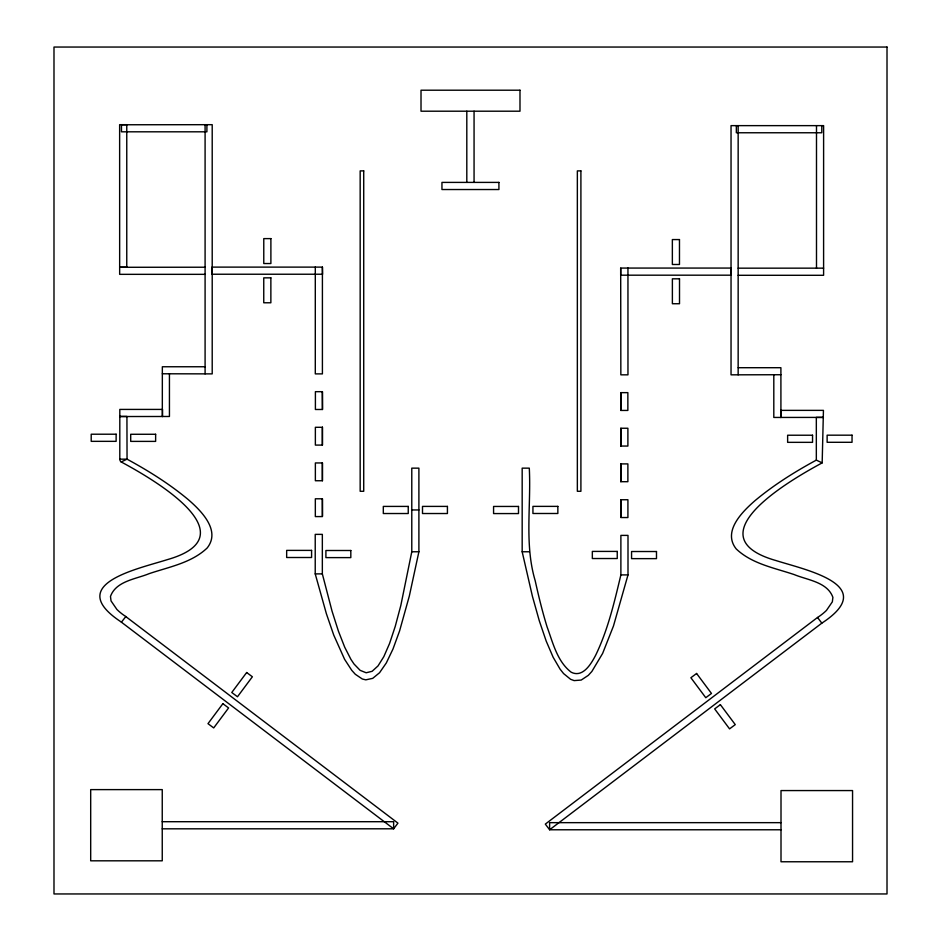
<?xml version="1.0" encoding="UTF-8"?>
<svg xmlns="http://www.w3.org/2000/svg" width="941" height="941" viewBox="0 0 941 941"><rect width="100%" height="100%" fill="white"/><g stroke="black" fill="none" stroke-linecap="round" stroke-linejoin="round"><path stroke-width="1.41" d="M162.24 821.705L162.252 789.617L90.689 789.617L90.689 860.815L162.252 860.815L162.24 821.705L393.632 821.705L393.632 828.798L162.24 828.821M781.006 829.774L781.006 861.768L852.558 861.768L852.558 790.569L781.006 790.569L781.006 829.774L549.615 829.774L821.834 623.154C879.576 585.302 807.096 570.364 775.996 560.565C692.482 536.688 789.864 480.251 822.175 462.878L823.434 410.37L780.712 410.37L780.712 417.486M620.801 517.185L620.848 499.742L627.918 499.742L627.918 517.55L620.848 517.55L620.848 499.742M620.778 446.058L620.848 428.249L627.894 428.249L627.894 446.058L620.848 446.058L620.848 428.249M620.766 481.698L620.848 463.901L627.882 463.901L627.882 481.698L620.848 481.698L620.848 463.901M620.731 410.441L620.848 392.644L627.859 392.644L627.859 410.441L620.848 410.441L620.848 392.644M411.782 551.767L400.831 605.416L395.244 626.388L389.574 643.468L383.834 656.642L378.023 665.922L372.13 671.298L366.167 672.768L360.132 670.345L354.028 664.017L350.934 659.394L344.712 647.208L338.419 631.14L332.044 611.156L322.34 573.881L322.34 534.37L315.223 534.37L315.223 573.881L326.386 613.72L333.737 635.081L344.606 659.335L351.746 670.321L355.298 674.262L362.32 679.014L365.814 679.837L372.718 678.355L379.552 672.733L386.316 662.946L392.985 649.019L399.584 630.94L409.335 596.018L418.898 551.767L418.898 468.147L411.782 468.147L411.782 551.767L418.898 551.767M620.884 574.904C614.391 602.064 608.004 629.623 595.818 654.912C591.371 663.546 582.938 678.155 571.222 672.239C557.154 661.464 552.932 642.738 547.086 626.894C542.404 611.709 538.628 596.253 535.194 580.726C524.313 544.121 531.242 505.658 529.289 468.147L522.173 468.147L522.173 551.767L532.418 596.3L539.287 620.766L546.192 641.08L553.12 657.206L560.095 669.18L563.6 673.591L570.622 679.308L574.139 680.602L581.209 680.061L588.325 675.344L591.889 671.427L602.628 653.419L613.461 626.024L628 574.904L628 535.394L620.884 535.394L620.884 574.904L628 574.904M822.175 462.878L816.329 460.114C794.78 471.817 773.867 484.886 755.023 500.636C742.226 511.763 722.276 531.489 736.227 548.944C751.977 563.918 774.349 567.87 794.275 574.61C807.543 580.091 827.41 581.985 832.903 597.382L832.338 601.852L826.457 610.427A54.402 54.402 0 0 1 817.529 617.472L545.321 824.104L549.615 829.762L549.615 822.657L781.006 822.657M162.534 416.534L162.534 409.417L119.813 409.417L119.801 459.161A4.164 4.164 0 0 0 120.119 460.631L120.66 461.525A2.129 2.129 0 0 0 121.189 461.937L127.047 459.173C148.596 470.876 169.509 483.945 188.353 499.695C201.151 510.822 221.088 530.548 207.149 548.003C191.399 562.977 169.027 566.929 149.101 573.669C135.822 579.15 115.966 581.044 110.473 596.453L111.038 600.911L116.919 609.486A54.402 54.402 0 0 0 125.835 616.543L121.413 622.189L393.632 828.809L397.937 823.14L125.718 616.52M322.41 267.115L322.563 274.231L211.972 274.231L211.972 267.115L322.41 267.115L322.41 373.883L315.294 373.883L315.294 267.021M780.924 374.73L731.039 374.836L731.039 125.635L823.61 125.635L823.598 275.29L738.156 275.29M206.902 124.694L206.902 131.811L121.471 131.811L121.471 124.765L212.207 124.683L212.207 373.883L162.322 373.777M119.66 267.197L126.764 267.197M119.66 267.291L205.091 267.22M620.848 268.067L731.275 268.067L731.275 275.184L620.684 275.184L620.684 268.067L620.848 374.836L627.965 374.836L627.953 267.985M738.156 268.173L823.598 268.15M205.091 274.337L119.66 274.337L119.636 124.683L126.764 124.683L126.764 267.291M205.067 366.755L162.346 366.755L162.322 416.487M738.191 367.708L780.901 367.708L780.924 417.451M322.41 391.679L315.4 391.679L315.4 409.488L322.41 409.488L322.41 391.679L322.516 409.488M119.813 416.44L126.929 416.44L127.047 459.173M119.813 416.534L169.439 416.487L169.439 373.777M322.41 427.296L315.364 427.296L315.364 445.093L322.41 445.093L322.41 427.296L322.41 445.093M119.801 459.161L126.929 459.161M322.41 462.948L315.364 462.948L315.364 480.745L322.41 480.745L322.41 462.948L322.41 480.745M322.41 498.789L315.329 498.789L315.329 516.585L322.41 516.585L322.41 498.789L322.457 516.233M411.782 509.951L418.898 509.951M522.173 551.767L529.289 551.767M315.223 573.881L322.34 573.881M121.189 461.937C153.512 479.31 250.894 535.747 167.38 559.624C136.28 569.423 63.8 584.361 121.542 622.213M817.529 617.472L821.834 623.154M821.787 125.718L821.787 132.763L736.344 132.763L736.344 125.647M816.494 125.635L816.494 268.256M816.329 460.114L816.329 417.404L823.434 417.404L773.808 417.451L773.808 374.73M738.156 125.635L738.156 374.836M474.064 111.203L474.064 182.401M466.807 111.203L466.807 182.401M205.091 124.683L205.091 373.883M222.876 703.68L207.985 723.664L213.701 727.922L228.592 707.938L222.876 703.68M246.66 672.521L231.768 692.494L237.485 696.752L252.376 676.767L246.66 672.521M696.587 673.474L690.882 677.732L705.774 697.704L711.478 693.458L696.587 673.474M720.371 704.644L714.666 708.902L729.557 728.875L735.262 724.617L720.371 704.644M887.01 47.05L53.99 47.05L53.99 893.95L887.01 893.95L887.01 47.05M519.985 90.207L421.015 90.207L421.015 111.203L519.985 111.203L519.985 90.207M363.72 170.897L360.168 170.897L360.168 491.284L363.72 491.284L363.72 170.897M580.903 170.897L577.351 170.897L577.351 491.284L580.903 491.284L580.903 170.897M498.918 182.401L441.952 182.401L441.952 189.529L498.918 189.529L498.918 182.401M270.89 238.614L263.774 238.614L263.774 263.539L270.89 263.539L270.89 238.614M679.473 239.567L672.356 239.567L672.356 264.492L679.473 264.492L679.473 239.567M270.867 277.854L263.751 277.854L263.751 302.779L270.867 302.779L270.867 277.854M679.508 278.818L672.38 278.818L672.38 303.731L679.508 303.731L679.508 278.818M116.131 434.213L91.206 434.213L91.206 441.341L116.131 441.341L116.131 434.213M155.63 434.272L130.705 434.272L130.705 441.388L155.63 441.388L155.63 434.272M812.542 435.224L787.629 435.224L787.629 442.341L812.542 442.341L812.542 435.224M852.04 435.177L827.127 435.177L827.127 442.294L852.04 442.294L852.04 435.177M408.241 506.411L383.316 506.411L383.316 513.527L408.241 513.527L408.241 506.411M447.422 506.399L422.497 506.399L422.497 513.527L447.422 513.527L447.422 506.399M557.848 506.376L532.935 506.376L532.935 513.492L557.848 513.492L557.848 506.376M518.503 506.446L493.578 506.446L493.578 513.574L518.503 513.574L518.503 506.446M311.589 550.391L286.664 550.391L286.664 557.507L311.589 557.507L311.589 550.391M350.817 550.497L325.904 550.497L325.904 557.613L350.817 557.613L350.817 550.497M617.249 551.414L592.336 551.414L592.336 558.531L617.249 558.531L617.249 551.414M656.489 551.52L631.564 551.52L631.564 558.636L656.489 558.636L656.489 551.52"/></g></svg>
